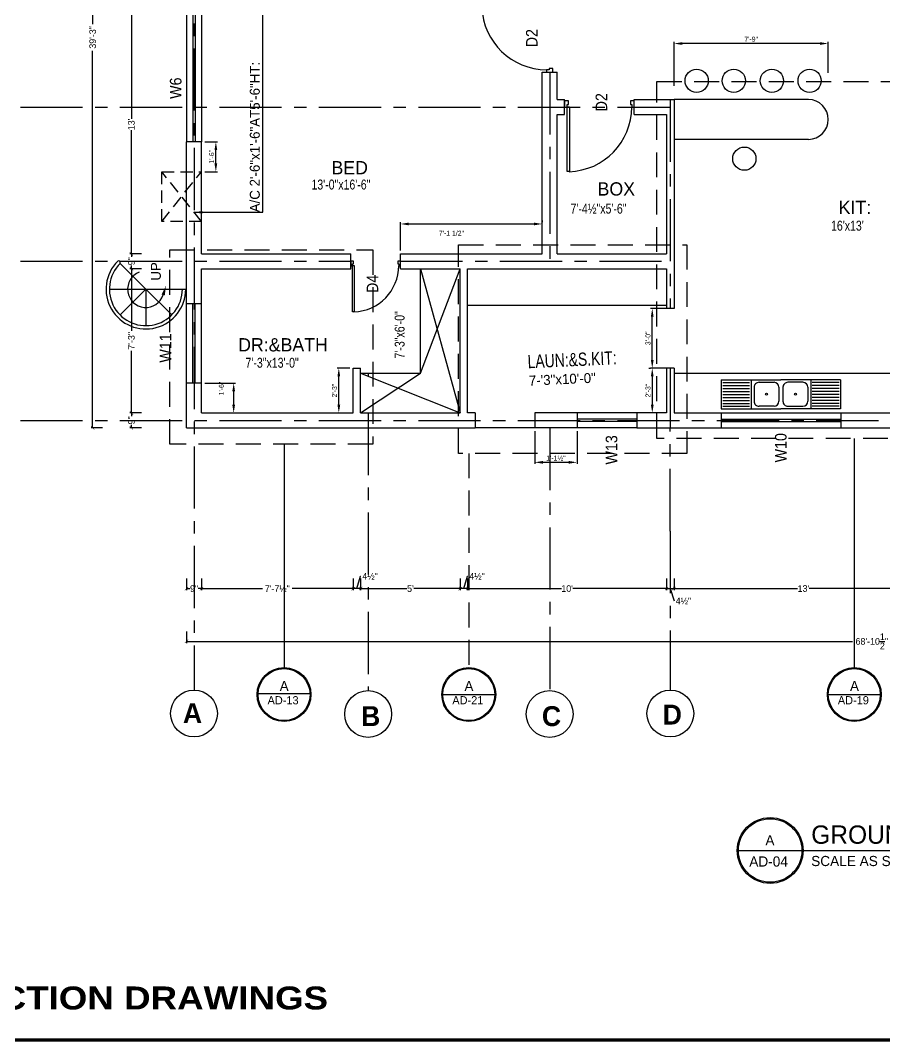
# Model space of a CAD drawing. Extents: x 10753 to 18704, y -5361 to 1140.
# Drawn here: x 15660 to 16181, y -783 to -167 of the extents above; entities that cross this region are included whole.
import ezdxf
from ezdxf.enums import TextEntityAlignment as Align

# ---------------------------------------------------------------- set-up
doc = ezdxf.new("R2010")
doc.units = 0
doc.header["$LTSCALE"] = 30
doc.header["$MEASUREMENT"] = 0
doc.header["$PDMODE"] = 3
for name, pattern in [('CENTER', [2, 1.25, -0.25, 0.25, -0.25]), ('DASHED', [0.75, 0.5, -0.25]), ('HIDDEN', [0.375, 0.25, -0.125])]:
    doc.linetypes.add(name, pattern=pattern)
doc.layers.get('0').update_dxf_attribs({"linetype": 'CONTINUOUS'})
doc.layers.get('DEFPOINTS').update_dxf_attribs({"linetype": 'CONTINUOUS'})
for name, color, linetype in [('1', 3, 'CENTER'), ('BLOCK', 7, 'CONTINUOUS'), ('DIM', 6, 'CONTINUOUS'), ('DM', 210, 'CONTINUOUS'), ('DOOR', 4, 'CONTINUOUS'), ('PL', 7, 'CONTINUOUS'), ('SLINE', 3, 'CONTINUOUS'), ('stairs terrace', 1, 'CONTINUOUS'), ('TEXT', 13, 'CONTINUOUS'), ('TEXTDW', 3, 'CONTINUOUS'), ('WALL', 2, 'CONTINUOUS'), ('WINDOW', 5, 'CONTINUOUS'), ('WL', 9, 'CONTINUOUS'), ('XL', 4, 'CENTER')]:
    doc.layers.add(name, color=color, linetype=linetype)
doc.layers.add('REFERENCE BOXES', color=53, linetype='DASHED', lineweight=30)
doc.styles.add('EE', font='eurr____.ttf')
doc.styles.add('SMALL-DIM', font='stylu.ttf', dxfattribs={"height": 2})
doc.styles.get("Standard").update_dxf_attribs({"font": 'stylu.ttf', "height": 3})
doc.styles.add('STYLE3', font='ariblk.ttf', dxfattribs={"height": 1})
doc.styles.add('Work Dim', font='stylu.ttf', dxfattribs={"height": 4})
doc.dimstyles.new('D1', dxfattribs={"dimtxt": 6, "dimasz": 5, "dimexe": 1, "dimexo": 2, "dimgap": 1, "dimtad": 1, "dimdec": 4, "dimzin": 3, "dimdsep": 46, "dimlunit": 4, "dimtxsty": 'Standard', "dimcen": 3, "dimclrd": 7, "dimclre": 7, "dimclrt": 2, "dimadec": 0, "dimazin": 0, "dimtfac": 1, "dimtdec": 4, "dimtofl": 0, "dimtmove": 2, "dimatfit": 3, "dimfxl": 1, "dimfrac": 2, "dimtolj": 1, "dimtzin": 1, "dimarcsym": 0})
doc.dimstyles.new('dim small', dxfattribs={"dimtxt": 4, "dimasz": 2, "dimexe": 1, "dimexo": 3, "dimgap": 0.09375, "dimtad": 0, "dimdec": 1, "dimzin": 0, "dimdsep": 46, "dimlunit": 4, "dimtxsty": 'Work Dim', "dimblk1": 'ARCHTICK', "dimblk2": 'ARCHTICK', "dimsah": 1, "dimcen": 0.09375, "dimclrd": 256, "dimclre": 256, "dimclrt": 3, "dimadec": 0, "dimazin": 0, "dimtfac": 1, "dimtdec": 1, "dimtofl": 0, "dimtmove": 1, "dimatfit": 3, "dimldrblk": 'ARCHTICK', "dimfxl": 6, "dimfxlon": 1, "dimtolj": 1, "dimtzin": 0, "dimarcsym": 0})

# ---------------------------------------------------------------- blocks, each defined once
blk = doc.blocks.new('_ArchTick')
at = {"color": 0, "linetype": 'ByBlock', "const_width": 0.15}
blk.add_lwpolyline([(-0.5, -0.5), (0.5, 0.5)], dxfattribs=at)
blk = doc.blocks.new('*D433')
at = {"layer": 'DEFPOINTS', "color": 0, "transparency": 16777216}
for p in [(15703.23, 58.24), (15712.77, 58.24), (15716.19, -412.76)]:
    blk.add_point(p, dxfattribs=at)
at = {"layer": 'DM', "lineweight": -2, "transparency": 16777216}
for p, q in [((15709.23, 58.24), (15702.23, 58.24)), ((15703.23, 58.24), (15703.23, -169.19)), ((15703.23, -412.76), (15703.23, -185.32)), ((15709.23, -412.76), (15702.23, -412.76))]:
    blk.add_line(p, q, dxfattribs=at)
at = {"layer": 'DM', "lineweight": -2, "transparency": 16777216, "xscale": 2, "yscale": 2, "zscale": 2}
for p, rotation in [((15703.23, 58.24), 90), ((15703.23, -412.76), 270)]:
    blk.add_blockref('_ArchTick', p, dxfattribs=dict(at, rotation=rotation))
at = {"layer": 'DM', "color": 3, "transparency": 16777216, "insert": (15703.23, -177.26), "char_height": 4, "attachment_point": 5, "rotation": 90, "style": 'Work Dim'}
blk.add_mtext('\\A1;39\'-3"', dxfattribs=at)
blk = doc.blocks.new('*D436')
at = {"layer": 'DEFPOINTS', "color": 0, "transparency": 16777216}
for p in [(15759.86, -487.25), (16586.36, -510.67), (16586.36, -541.51)]:
    blk.add_point(p, dxfattribs=at)
at = {"layer": 'DM', "lineweight": -2, "transparency": 16777216}
for p, q in [((15759.86, -535.51), (15759.86, -542.51)), ((16586.36, -535.51), (16586.36, -542.51)), ((15759.86, -541.51), (16161.54, -541.51)), ((16586.36, -541.51), (16184.68, -541.51))]:
    blk.add_line(p, q, dxfattribs=at)
at = {"layer": 'DM', "lineweight": -2, "transparency": 16777216, "xscale": 2, "yscale": 2, "zscale": 2, "rotation": 180}
blk.add_blockref('_ArchTick', (15759.86, -541.51), dxfattribs=at)
at = {"layer": 'DM', "lineweight": -2, "transparency": 16777216, "xscale": 2, "yscale": 2, "zscale": 2}
blk.add_blockref('_ArchTick', (16586.36, -541.51), dxfattribs=at)
at = {"layer": 'DM', "color": 3, "transparency": 16777216, "insert": (16173.11, -541.51), "char_height": 4, "attachment_point": 5, "style": 'Work Dim'}
blk.add_mtext('\\A1;68\'-10{\\H1.000000x;\\S1/2;}"', dxfattribs=at)
blk = doc.blocks.new('*D437')
at = {"layer": 'DEFPOINTS', "color": 0, "transparency": 16777216}
for p in [(16209.86, -461.83), (16053.86, -509.67), (16209.86, -509.67)]:
    blk.add_point(p, dxfattribs=at)
at = {"layer": 'DM', "lineweight": -2, "transparency": 16777216}
for p, q in [((16209.86, -503.67), (16209.86, -510.67)), ((16053.86, -509.67), (16053.86, -508.67)), ((16053.86, -509.67), (16128.39, -509.67)), ((16209.86, -509.67), (16135.33, -509.67))]:
    blk.add_line(p, q, dxfattribs=at)
at = {"layer": 'DM', "lineweight": -2, "transparency": 16777216, "xscale": 2, "yscale": 2, "zscale": 2, "rotation": 180}
blk.add_blockref('_ArchTick', (16053.86, -509.67), dxfattribs=at)
at = {"layer": 'DM', "lineweight": -2, "transparency": 16777216, "xscale": 2, "yscale": 2, "zscale": 2}
blk.add_blockref('_ArchTick', (16209.86, -509.67), dxfattribs=at)
at = {"layer": 'DM', "color": 3, "transparency": 16777216, "insert": (16131.86, -509.67), "char_height": 4, "attachment_point": 5, "style": 'Work Dim'}
blk.add_mtext("\\A1;13'", dxfattribs=at)
blk = doc.blocks.new('*D438')
at = {"layer": 'DEFPOINTS', "color": 0, "transparency": 16777216}
for p in [(16053.86, -180.97), (16146.86, -200.69), (16053.86, -208.4)]:
    blk.add_point(p, dxfattribs=at)
at = {"layer": 'DIM', "color": 7, "lineweight": -2, "transparency": 16777216}
for p, q in [((16053.86, -206.4), (16053.86, -179.97)), ((16141.86, -180.97), (16058.86, -180.97)), ((16146.86, -198.69), (16146.86, -179.97))]:
    blk.add_line(p, q, dxfattribs=at)
at = {"layer": 'DIM', "color": 7, "transparency": 16777216}
for points in [[(16058.86, -180.13), (16058.86, -181.8), (16053.86, -180.97)], [(16141.86, -180.13), (16141.86, -181.8), (16146.86, -180.97)]]:
    blk.add_solid(points, dxfattribs=at)
at = {"layer": 'DIM', "color": 2, "transparency": 16777216, "insert": (16100.36, -178.36), "char_height": 3, "attachment_point": 5}
blk.add_mtext('\\A1;7\'-9"', dxfattribs=at)
blk = doc.blocks.new('*D455')
at = {"layer": 'DEFPOINTS', "color": 0, "transparency": 16777216}
for p in [(15726.59, -151.76), (15759.86, -151.76), (15726.59, -307.76)]:
    blk.add_point(p, dxfattribs=at)
at = {"layer": 'DM', "lineweight": -2, "transparency": 16777216}
for p, q in [((15732.59, -151.76), (15725.59, -151.76)), ((15726.59, -151.76), (15726.59, -226.29)), ((15726.59, -307.76), (15726.59, -233.22)), ((15726.59, -307.76), (15725.59, -307.76))]:
    blk.add_line(p, q, dxfattribs=at)
at = {"layer": 'DM', "lineweight": -2, "transparency": 16777216, "xscale": 2, "yscale": 2, "zscale": 2}
for p, rotation in [((15726.59, -151.76), 90), ((15726.59, -307.76), 270)]:
    blk.add_blockref('_ArchTick', p, dxfattribs=dict(at, rotation=rotation))
at = {"layer": 'DM', "color": 3, "transparency": 16777216, "insert": (15726.59, -229.76), "char_height": 4, "attachment_point": 5, "rotation": 90, "style": 'Work Dim'}
blk.add_mtext("\\A1;13'", dxfattribs=at)
blk = doc.blocks.new('*D456')
at = {"layer": 'DEFPOINTS', "color": 0, "transparency": 16777216}
for p in [(15726.59, -307.76), (15759.86, -307.76), (15726.59, -316.76)]:
    blk.add_point(p, dxfattribs=at)
at = {"layer": 'DM', "lineweight": -2, "transparency": 16777216}
for p, q in [((15732.59, -307.76), (15725.59, -307.76)), ((15726.59, -307.76), (15726.59, -309.69)), ((15726.59, -316.76), (15725.59, -316.76)), ((15726.59, -316.76), (15726.59, -314.82))]:
    blk.add_line(p, q, dxfattribs=at)
at = {"layer": 'DM', "lineweight": -2, "transparency": 16777216, "xscale": 2, "yscale": 2, "zscale": 2}
for p, rotation in [((15726.59, -307.76), 90), ((15726.59, -316.76), 270)]:
    blk.add_blockref('_ArchTick', p, dxfattribs=dict(at, rotation=rotation))
at = {"layer": 'DM', "color": 3, "transparency": 16777216, "insert": (15726.59, -312.26), "char_height": 4, "attachment_point": 5, "rotation": 90, "style": 'Work Dim'}
blk.add_mtext('\\A1;9"', dxfattribs=at)
blk = doc.blocks.new('*D457')
at = {"layer": 'DEFPOINTS', "color": 0, "transparency": 16777216}
for p in [(15726.59, -316.76), (15759.86, -316.76), (15726.59, -403.76)]:
    blk.add_point(p, dxfattribs=at)
at = {"layer": 'DM', "lineweight": -2, "transparency": 16777216}
for p, q in [((15732.59, -316.76), (15725.59, -316.76)), ((15726.59, -316.76), (15726.59, -354.21)), ((15726.59, -403.76), (15726.59, -366.3)), ((15726.59, -403.76), (15725.59, -403.76))]:
    blk.add_line(p, q, dxfattribs=at)
at = {"layer": 'DM', "lineweight": -2, "transparency": 16777216, "xscale": 2, "yscale": 2, "zscale": 2}
for p, rotation in [((15726.59, -316.76), 90), ((15726.59, -403.76), 270)]:
    blk.add_blockref('_ArchTick', p, dxfattribs=dict(at, rotation=rotation))
at = {"layer": 'DM', "color": 3, "transparency": 16777216, "insert": (15726.59, -360.26), "char_height": 4, "attachment_point": 5, "rotation": 90, "style": 'Work Dim'}
blk.add_mtext('\\A1;7\'-3"', dxfattribs=at)
blk = doc.blocks.new('*D458')
at = {"layer": 'DEFPOINTS', "color": 0, "transparency": 16777216}
for p in [(15726.59, -403.76), (15759.86, -403.76), (15759.86, -412.76)]:
    blk.add_point(p, dxfattribs=at)
at = {"layer": 'DM', "lineweight": -2, "transparency": 16777216}
for p, q in [((15732.59, -403.76), (15725.59, -403.76)), ((15726.59, -403.76), (15726.59, -405.69)), ((15726.59, -412.76), (15726.59, -410.82)), ((15732.59, -412.76), (15725.59, -412.76))]:
    blk.add_line(p, q, dxfattribs=at)
at = {"layer": 'DM', "lineweight": -2, "transparency": 16777216, "xscale": 2, "yscale": 2, "zscale": 2}
for p, rotation in [((15726.59, -403.76), 90), ((15726.59, -412.76), 270)]:
    blk.add_blockref('_ArchTick', p, dxfattribs=dict(at, rotation=rotation))
at = {"layer": 'DM', "color": 3, "transparency": 16777216, "insert": (15726.59, -408.26), "char_height": 4, "attachment_point": 5, "rotation": 90, "style": 'Work Dim'}
blk.add_mtext('\\A1;9"', dxfattribs=at)
blk = doc.blocks.new('*D459')
at = {"layer": 'DEFPOINTS', "color": 0, "transparency": 16777216}
for p in [(15924.86, -461.83), (15864.86, -509.67), (15924.86, -509.67)]:
    blk.add_point(p, dxfattribs=at)
at = {"layer": 'DM', "lineweight": -2, "transparency": 16777216}
for p, q in [((15924.86, -503.67), (15924.86, -510.67)), ((15864.86, -509.67), (15864.86, -508.67)), ((15864.86, -509.67), (15892.75, -509.67)), ((15924.86, -509.67), (15896.97, -509.67))]:
    blk.add_line(p, q, dxfattribs=at)
at = {"layer": 'DM', "lineweight": -2, "transparency": 16777216, "xscale": 2, "yscale": 2, "zscale": 2, "rotation": 180}
blk.add_blockref('_ArchTick', (15864.86, -509.67), dxfattribs=at)
at = {"layer": 'DM', "lineweight": -2, "transparency": 16777216, "xscale": 2, "yscale": 2, "zscale": 2}
blk.add_blockref('_ArchTick', (15924.86, -509.67), dxfattribs=at)
at = {"layer": 'DM', "color": 3, "transparency": 16777216, "insert": (15894.86, -509.67), "char_height": 4, "attachment_point": 5, "style": 'Work Dim'}
blk.add_mtext("\\A1;5'", dxfattribs=at)
blk = doc.blocks.new('SG')
at = {"layer": 'stairs terrace'}
for p, q in [((34.28, 57.6), (34.28, 11.6)), ((34.28, 35.6), (18.72, 51.15)), ((34.28, 35.6), (49.83, 51.15)), ((34.28, 35.6), (12.28, 35.6)), ((18.72, 20.04), (34.28, 35.6))]:
    blk.add_line(p, q, dxfattribs=at)
for centre, radius, start, end in [((34.28, 35.6), 24, 45, 270), ((34.28, 35.6), 22, 45, 270), ((50.33, 52.07), 1.04, 241.73954, 28.26046), ((34.28, 35.6), 11, 21.23674, 251.54282)]:
    blk.add_arc(centre, radius, start, end, dxfattribs=at)
blk.add_solid([(31.08, 26.12), (36.54, 23.44), (30.51, 24.21)], dxfattribs=at)
blk.add_text('UP', height=6, dxfattribs=at).set_placement((39.42, 26.59))
blk = doc.blocks.new('*D460')
at = {"layer": 'DEFPOINTS', "color": 0, "transparency": 16777216}
for p in [(15969.86, -412.76), (15995.36, -412.76), (15995.36, -433.53)]:
    blk.add_point(p, dxfattribs=at)
at = {"layer": 'DIM', "color": 7, "lineweight": -2, "transparency": 16777216}
for p, q in [((15969.86, -414.76), (15969.86, -434.53)), ((15995.36, -414.76), (15995.36, -434.53)), ((15974.86, -433.53), (15990.36, -433.53))]:
    blk.add_line(p, q, dxfattribs=at)
at = {"layer": 'DIM', "color": 7, "transparency": 16777216}
for points in [[(15974.86, -432.7), (15974.86, -434.36), (15969.86, -433.53)], [(15990.36, -432.7), (15990.36, -434.36), (15995.36, -433.53)]]:
    blk.add_solid(points, dxfattribs=at)
at = {"layer": 'DIM', "color": 2, "transparency": 16777216, "insert": (15982.61, -430.97), "char_height": 3, "attachment_point": 5}
blk.add_mtext('\\A1;1\'-1½"', dxfattribs=at)
blk = doc.blocks.new('*D461')
at = {"layer": 'DEFPOINTS', "color": 0, "transparency": 16777216}
for p in [(16049.36, -461.83), (15929.36, -509.67), (16049.36, -509.67)]:
    blk.add_point(p, dxfattribs=at)
at = {"layer": 'DM', "lineweight": -2, "transparency": 16777216}
for p, q in [((16049.36, -503.67), (16049.36, -510.67)), ((15929.36, -509.67), (15929.36, -508.67)), ((15929.36, -509.67), (15985.89, -509.67)), ((16049.36, -509.67), (15992.83, -509.67))]:
    blk.add_line(p, q, dxfattribs=at)
at = {"layer": 'DM', "lineweight": -2, "transparency": 16777216, "xscale": 2, "yscale": 2, "zscale": 2, "rotation": 180}
blk.add_blockref('_ArchTick', (15929.36, -509.67), dxfattribs=at)
at = {"layer": 'DM', "lineweight": -2, "transparency": 16777216, "xscale": 2, "yscale": 2, "zscale": 2}
blk.add_blockref('_ArchTick', (16049.36, -509.67), dxfattribs=at)
at = {"layer": 'DM', "color": 3, "transparency": 16777216, "insert": (15989.36, -509.67), "char_height": 4, "attachment_point": 5, "style": 'Work Dim'}
blk.add_mtext("\\A1;10'", dxfattribs=at)
blk = doc.blocks.new('*D462')
at = {"layer": 'DEFPOINTS', "color": 0, "transparency": 16777216}
for p in [(16053.86, -461.83), (16049.36, -508.77), (16053.86, -509.67)]:
    blk.add_point(p, dxfattribs=at)
at = {"layer": 'DM', "lineweight": -2, "transparency": 16777216}
for p, q in [((16053.86, -503.67), (16053.86, -510.67)), ((16049.36, -509.67), (16049.36, -510.67)), ((16049.36, -509.67), (16053.86, -509.67)), ((16051.61, -509.67), (16053.85, -517.12)), ((16053.85, -517.12), (16054.03, -517.12))]:
    blk.add_line(p, q, dxfattribs=at)
at = {"layer": 'DM', "lineweight": -2, "transparency": 16777216, "xscale": 2, "yscale": 2, "zscale": 2, "rotation": 180}
blk.add_blockref('_ArchTick', (16049.36, -509.67), dxfattribs=at)
at = {"layer": 'DM', "lineweight": -2, "transparency": 16777216, "xscale": 2, "yscale": 2, "zscale": 2}
blk.add_blockref('_ArchTick', (16053.86, -509.67), dxfattribs=at)
at = {"layer": 'DM', "color": 3, "transparency": 16777216, "insert": (16059.53, -517.12), "char_height": 4, "attachment_point": 5, "style": 'Work Dim'}
blk.add_mtext('\\A1;4½"', dxfattribs=at)
blk = doc.blocks.new('*D463')
at = {"layer": 'DEFPOINTS', "color": 0, "transparency": 16777216}
for p in [(15929.36, -461.83), (15924.86, -509.67), (15924.86, -509.67)]:
    blk.add_point(p, dxfattribs=at)
at = {"layer": 'DM', "lineweight": -2, "transparency": 16777216}
for p, q in [((15927.11, -509.67), (15929.35, -502.22)), ((15929.35, -502.22), (15929.53, -502.22)), ((15929.36, -503.67), (15929.36, -510.67)), ((15924.86, -509.67), (15924.86, -508.67)), ((15929.36, -509.67), (15924.86, -509.67))]:
    blk.add_line(p, q, dxfattribs=at)
at = {"layer": 'DM', "lineweight": -2, "transparency": 16777216, "xscale": 2, "yscale": 2, "zscale": 2, "rotation": 180}
blk.add_blockref('_ArchTick', (15924.86, -509.67), dxfattribs=at)
at = {"layer": 'DM', "lineweight": -2, "transparency": 16777216, "xscale": 2, "yscale": 2, "zscale": 2}
blk.add_blockref('_ArchTick', (15929.36, -509.67), dxfattribs=at)
at = {"layer": 'DM', "color": 3, "transparency": 16777216, "insert": (15935.03, -502.22), "char_height": 4, "attachment_point": 5, "style": 'Work Dim'}
blk.add_mtext('\\A1;4½"', dxfattribs=at)
blk = doc.blocks.new('*D464')
at = {"layer": 'DEFPOINTS', "color": 0, "transparency": 16777216}
for p in [(16040.72, -340.76), (16053.86, -340.76), (16053.86, -376.76)]:
    blk.add_point(p, dxfattribs=at)
at = {"layer": 'DIM', "color": 7, "lineweight": -2, "transparency": 16777216}
for p, q in [((16051.86, -340.76), (16039.72, -340.76)), ((16040.72, -371.76), (16040.72, -345.76)), ((16051.86, -376.76), (16039.72, -376.76))]:
    blk.add_line(p, q, dxfattribs=at)
at = {"layer": 'DIM', "color": 7, "transparency": 16777216}
for points in [[(16039.89, -345.76), (16041.56, -345.76), (16040.72, -340.76)], [(16039.89, -371.76), (16041.56, -371.76), (16040.72, -376.76)]]:
    blk.add_solid(points, dxfattribs=at)
at = {"layer": 'DIM', "color": 2, "transparency": 16777216, "insert": (16038.16, -358.76), "char_height": 3, "attachment_point": 5, "rotation": 90}
blk.add_mtext('\\A1;3\'-0"', dxfattribs=at)
blk = doc.blocks.new('*D465')
at = {"layer": 'DEFPOINTS', "color": 0, "transparency": 16777216}
for p in [(16040.72, -376.76), (16040.72, -403.76), (16040.72, -403.76)]:
    blk.add_point(p, dxfattribs=at)
at = {"layer": 'DIM', "color": 7, "lineweight": -2, "transparency": 16777216}
for p, q in [((16038.72, -376.76), (16039.72, -376.76)), ((16040.72, -381.76), (16040.72, -398.76)), ((16042.72, -403.76), (16041.72, -403.76))]:
    blk.add_line(p, q, dxfattribs=at)
at = {"layer": 'DIM', "color": 7, "transparency": 16777216}
for points in [[(16039.89, -381.76), (16041.56, -381.76), (16040.72, -376.76)], [(16039.89, -398.76), (16041.56, -398.76), (16040.72, -403.76)]]:
    blk.add_solid(points, dxfattribs=at)
at = {"layer": 'DIM', "color": 2, "transparency": 16777216, "insert": (16038.17, -390.26), "char_height": 3, "attachment_point": 5, "rotation": 90}
blk.add_mtext('\\A1;2\'-3"', dxfattribs=at)
blk = doc.blocks.new('*D466')
at = {"layer": 'DEFPOINTS', "color": 0, "transparency": 16777216}
for p in [(15768.86, -458.21), (15860.36, -461.83), (15860.36, -509.67)]:
    blk.add_point(p, dxfattribs=at)
at = {"layer": 'DM', "lineweight": -2, "transparency": 16777216}
for p, q in [((15768.86, -503.67), (15768.86, -510.67)), ((15860.36, -503.67), (15860.36, -510.67)), ((15768.86, -509.67), (15805.72, -509.67)), ((15860.36, -509.67), (15823.5, -509.67))]:
    blk.add_line(p, q, dxfattribs=at)
at = {"layer": 'DM', "lineweight": -2, "transparency": 16777216, "xscale": 2, "yscale": 2, "zscale": 2, "rotation": 180}
blk.add_blockref('_ArchTick', (15768.86, -509.67), dxfattribs=at)
at = {"layer": 'DM', "lineweight": -2, "transparency": 16777216, "xscale": 2, "yscale": 2, "zscale": 2}
blk.add_blockref('_ArchTick', (15860.36, -509.67), dxfattribs=at)
at = {"layer": 'DM', "color": 3, "transparency": 16777216, "insert": (15814.61, -509.67), "char_height": 4, "attachment_point": 5, "style": 'Work Dim'}
blk.add_mtext('\\A1;7\'-7½"', dxfattribs=at)
blk = doc.blocks.new('*D467')
at = {"layer": 'DEFPOINTS', "color": 0, "transparency": 16777216}
for p in [(15864.86, -461.83), (15860.36, -509.67), (15860.36, -509.67)]:
    blk.add_point(p, dxfattribs=at)
at = {"layer": 'DM', "lineweight": -2, "transparency": 16777216}
for p, q in [((15862.61, -509.67), (15864.85, -502.22)), ((15864.85, -502.22), (15865.03, -502.22)), ((15864.86, -503.67), (15864.86, -510.67)), ((15860.36, -509.67), (15860.36, -508.67)), ((15864.86, -509.67), (15860.36, -509.67))]:
    blk.add_line(p, q, dxfattribs=at)
at = {"layer": 'DM', "lineweight": -2, "transparency": 16777216, "xscale": 2, "yscale": 2, "zscale": 2, "rotation": 180}
blk.add_blockref('_ArchTick', (15860.36, -509.67), dxfattribs=at)
at = {"layer": 'DM', "lineweight": -2, "transparency": 16777216, "xscale": 2, "yscale": 2, "zscale": 2}
blk.add_blockref('_ArchTick', (15864.86, -509.67), dxfattribs=at)
at = {"layer": 'DM', "color": 3, "transparency": 16777216, "insert": (15870.53, -502.22), "char_height": 4, "attachment_point": 5, "style": 'Work Dim'}
blk.add_mtext('\\A1;4½"', dxfattribs=at)
blk = doc.blocks.new('*D468')
at = {"layer": 'DEFPOINTS', "color": 0, "transparency": 16777216}
for p in [(15759.86, -461.83), (15768.86, -461.83), (15768.86, -509.67)]:
    blk.add_point(p, dxfattribs=at)
at = {"layer": 'DM', "lineweight": -2, "transparency": 16777216}
for p, q in [((15759.86, -503.67), (15759.86, -510.67)), ((15768.86, -503.67), (15768.86, -510.67)), ((15759.86, -509.67), (15761.8, -509.67)), ((15768.86, -509.67), (15766.92, -509.67))]:
    blk.add_line(p, q, dxfattribs=at)
at = {"layer": 'DM', "lineweight": -2, "transparency": 16777216, "xscale": 2, "yscale": 2, "zscale": 2, "rotation": 180}
blk.add_blockref('_ArchTick', (15759.86, -509.67), dxfattribs=at)
at = {"layer": 'DM', "lineweight": -2, "transparency": 16777216, "xscale": 2, "yscale": 2, "zscale": 2}
blk.add_blockref('_ArchTick', (15768.86, -509.67), dxfattribs=at)
at = {"layer": 'DM', "color": 3, "transparency": 16777216, "insert": (15764.36, -509.67), "char_height": 4, "attachment_point": 5, "style": 'Work Dim'}
blk.add_mtext('\\A1;9"', dxfattribs=at)
blk = doc.blocks.new('*D469')
at = {"layer": 'DEFPOINTS', "color": 0, "transparency": 16777216}
for p in [(15851.68, -376.76), (15860.36, -376.76), (15851.68, -403.76)]:
    blk.add_point(p, dxfattribs=at)
at = {"layer": 'DIM', "color": 7, "lineweight": -2, "transparency": 16777216}
for p, q in [((15858.36, -376.76), (15850.68, -376.76)), ((15851.68, -398.76), (15851.68, -381.76)), ((15849.68, -403.76), (15850.68, -403.76))]:
    blk.add_line(p, q, dxfattribs=at)
at = {"layer": 'DIM', "color": 7, "transparency": 16777216}
for points in [[(15850.85, -381.76), (15852.52, -381.76), (15851.68, -376.76)], [(15850.85, -398.76), (15852.52, -398.76), (15851.68, -403.76)]]:
    blk.add_solid(points, dxfattribs=at)
at = {"layer": 'DIM', "color": 2, "transparency": 16777216, "insert": (15849.13, -390.26), "char_height": 3, "attachment_point": 5, "rotation": 90}
blk.add_mtext('\\A1;2\'-3"', dxfattribs=at)
blk = doc.blocks.new('*D470')
at = {"layer": 'DEFPOINTS', "color": 0, "transparency": 16777216}
for p in [(15974.36, -289.79), (15974.36, -289.79), (15888.86, -307.76)]:
    blk.add_point(p, dxfattribs=at)
at = {"layer": 'DIM', "color": 7, "lineweight": -2, "transparency": 16777216}
for p, q in [((15888.86, -305.76), (15888.86, -288.79)), ((15974.36, -287.79), (15974.36, -288.79)), ((15893.86, -289.79), (15969.36, -289.79))]:
    blk.add_line(p, q, dxfattribs=at)
at = {"layer": 'DIM', "color": 7, "transparency": 16777216}
for points in [[(15893.86, -288.96), (15893.86, -290.62), (15888.86, -289.79)], [(15969.36, -288.96), (15969.36, -290.62), (15974.36, -289.79)]]:
    blk.add_solid(points, dxfattribs=at)
at = {"layer": 'DIM', "color": 2, "transparency": 16777216, "insert": (15919.61, -295.36), "char_height": 3, "attachment_point": 5}
blk.add_mtext('\\A1;7\'-1 1/2"', dxfattribs=at)
blk = doc.blocks.new('*D471')
at = {"layer": 'DEFPOINTS', "color": 0, "transparency": 16777216}
for p in [(15768.86, -240.26), (15777.53, -240.26), (15768.86, -258.26)]:
    blk.add_point(p, dxfattribs=at)
at = {"layer": 'DIM', "color": 7, "lineweight": -2, "transparency": 16777216}
for p, q in [((15770.86, -240.26), (15778.53, -240.26)), ((15777.53, -253.26), (15777.53, -245.26)), ((15770.86, -258.26), (15778.53, -258.26))]:
    blk.add_line(p, q, dxfattribs=at)
at = {"layer": 'DIM', "color": 7, "transparency": 16777216}
for points in [[(15776.69, -245.26), (15778.36, -245.26), (15777.53, -240.26)], [(15776.69, -253.26), (15778.36, -253.26), (15777.53, -258.26)]]:
    blk.add_solid(points, dxfattribs=at)
at = {"layer": 'DIM', "color": 2, "transparency": 16777216, "insert": (15774.97, -249.26), "char_height": 3, "attachment_point": 5, "rotation": 90}
blk.add_mtext('\\A1;1\'-6"', dxfattribs=at)
blk = doc.blocks.new('ACP')
at = {"layer": 'stairs terrace', "linetype": 'HIDDEN'}
for p, q in [((-3, 27), (27, 3)), ((-3, 3), (27, 27)), ((-3, 3), (-3, 27)), ((-3, 27), (27, 27)), ((27, 27), (27, 3))]:
    blk.add_line(p, q, dxfattribs=at)
blk = doc.blocks.new('*D487')
at = {"layer": 'DEFPOINTS', "color": 0, "transparency": 16777216}
for p in [(15768.86, -385.76), (15788.28, -385.76), (15768.86, -403.76)]:
    blk.add_point(p, dxfattribs=at)
at = {"layer": 'DIM', "color": 7, "lineweight": -2, "transparency": 16777216}
for p, q in [((15770.86, -385.76), (15789.28, -385.76)), ((15788.28, -398.76), (15788.28, -390.76)), ((15770.86, -403.76), (15789.28, -403.76))]:
    blk.add_line(p, q, dxfattribs=at)
at = {"layer": 'DIM', "color": 7, "transparency": 16777216}
for points in [[(15787.44, -390.76), (15789.11, -390.76), (15788.28, -385.76)], [(15787.44, -398.76), (15789.11, -398.76), (15788.28, -403.76)]]:
    blk.add_solid(points, dxfattribs=at)
at = {"layer": 'DIM', "color": 2, "transparency": 16777216, "insert": (15780.85, -389.02), "char_height": 3, "attachment_point": 5, "rotation": 90}
blk.add_mtext('\\A1;1\'-6"', dxfattribs=at)
blk = doc.blocks.new('SINK2')
for p, q in [((0, 17.44), (36, 17.44)), ((0, 0), (0, 17.44)), ((0.9, 16), (17.1, 16)), ((0.9, 14.2), (17.1, 14.2)), ((0.9, 12.4), (17.1, 12.4)), ((18, 0), (18, 17.44)), ((19.75, 4.5), (19.75, 12.94)), ((31.75, 15.94), (22.75, 15.94)), ((34.75, 4.5), (34.75, 12.94)), ((72, 17.44), (36, 17.44)), ((37.13, 4.5), (37.13, 12.94)), ((40.13, 15.94), (49.13, 15.94)), ((52.13, 4.5), (52.13, 12.94)), ((54, 0), (54, 17.44)), ((71.1, 16), (54.9, 16)), ((71.1, 14.2), (54.9, 14.2)), ((71.1, 12.4), (54.9, 12.4)), ((72, 0), (72, 17.44)), ((0.9, 10.6), (17.1, 10.6)), ((0.9, 8.8), (17.1, 8.8)), ((0.9, 7), (17.1, 7)), ((71.1, 10.6), (54.9, 10.6)), ((71.1, 8.8), (54.9, 8.8)), ((71.1, 7), (54.9, 7)), ((0, 0), (36, 0)), ((0.9, 5.2), (17.1, 5.2)), ((0.9, 3.4), (17.1, 3.4)), ((0.9, 1.6), (17.1, 1.6)), ((22.75, 1.5), (31.75, 1.5)), ((72, 0), (36, 0)), ((49.13, 1.5), (40.13, 1.5)), ((71.1, 5.2), (54.9, 5.2)), ((71.1, 3.4), (54.9, 3.4)), ((71.1, 1.6), (54.9, 1.6))]:
    blk.add_line(p, q)
for centre in [(27.25, 8.72), (44.63, 8.72)]:
    blk.add_circle(centre, 0.587)
for centre, start, end in [((22.75, 12.94), 90, 180), ((31.75, 12.94), 360, 90), ((40.13, 12.94), 90, 180), ((49.13, 12.94), 360, 90), ((22.75, 4.5), 180, 270), ((31.75, 4.5), 270, 0), ((40.13, 4.5), 180, 270), ((49.13, 4.5), 270, 0)]:
    blk.add_arc(centre, 3, start, end)
blk = doc.blocks.new('WINDOW')
for p, q in [((12, 0), (0, 0)), ((12, -3.75), (0, -3.75)), ((12, -5.25), (0, -5.25)), ((12, -9), (0, -9))]:
    blk.add_line(p, q)
blk = doc.blocks.new('D1')
for p, q in [((-3, 40.85), (-1.5, 40.85)), ((-3, 1.85), (-3, 40.85)), ((-1.5, 40.85), (-1.5, 1.85)), ((-40.5, 1.88), (-42, 1.88)), ((-42, 1.88), (-42, -1.88)), ((-40.5, 0.38), (-40.5, 1.88)), ((-39.75, 0.38), (-40.5, 0.38)), ((-39.75, -1.88), (-39.75, 0.38)), ((-1.5, 1.85), (-3, 1.85)), ((-2.25, 0.38), (-2.25, -1.88)), ((-1.5, 0.38), (-2.25, 0.38)), ((0, 1.88), (-1.5, 1.88)), ((-1.5, 1.88), (-1.5, 0.38)), ((0, -1.88), (0, 1.88)), ((-42, -1.88), (-39.75, -1.88)), ((-2.25, -1.88), (0, -1.88))]:
    blk.add_line(p, q)
blk.add_arc((-1.5, 1.88), 39, 91.84981, 180)

msp = doc.modelspace()

# ---------------------------------------------------------------- linework, layer by layer
at = {"layer": 'BLOCK', "color": 7}
for p, q in [((15900.85978, -316.75542), (15924.85978, -403.75542)), ((15900.85978, -379.75542), (15924.85978, -316.75542)), ((15900.85978, -379.75542), (15900.85978, -316.75542)), ((15864.85978, -379.75542), (15924.85978, -403.75542)), ((15864.85978, -403.75542), (15900.85978, -379.75542)), ((15864.85978, -379.75542), (15900.85978, -379.75542))]:
    msp.add_line(p, q, dxfattribs=at)
at = {"layer": 'PL'}
for p, q in [((16134.85978, -214.75542), (16053.85978, -214.75542)), ((16134.85978, -238.75542), (16053.85978, -238.75542)), ((15929.35978, -338.75542), (16049.35978, -338.75542)), ((16053.85978, -379.75542), (16185.85978, -379.75542)), ((15969.85978, -412.75542), (15933.85978, -412.75542))]:
    msp.add_line(p, q, dxfattribs=at)
for centre in [(16067.49756, -203.44116), (16089.8811, -203.44116), (16112.89258, -203.44116), (16135.62154, -203.44116), (16096.26047, -250.3982)]:
    msp.add_circle(centre, 7, dxfattribs=at)
msp.add_arc((16134.85978, -226.75542), 12, 270, 90, dxfattribs=at)
at = {"layer": 'REFERENCE BOXES'}
msp.add_line((15930.07769, -428.1093), (15930.06686, -557.35854), dxfattribs=at)
for points in [[(16043.5476, -203.78458), (16227.8491, -203.78458), (16227.8491, -419.12545), (16043.5476, -419.12545)], [(15749.85391, -305.39103), (15872.12653, -305.39103), (15872.12653, -422.54054), (15749.85391, -422.54054)], [(15923.94421, -302.31169), (16061.51394, -302.31169), (16061.51394, -428.1093), (15923.94421, -428.1093)]]:
    msp.add_lwpolyline(points, close=True, dxfattribs=at)
at = {"layer": 'SLINE'}
for p, q in [((15818.64308, -422.54054), (15818.64308, -557.35854)), ((16162.52807, -419.12545), (16162.52807, -557.33979)), ((15834.30717, -573.19229), (15802.98084, -573.12441)), ((15914.39781, -573.58642, 0.15705), (15945.73591, -573.58642, 0.13971)), ((16146.91259, -573.58642, 0.15705), (16178.25069, -573.58642, 0.13971)), ((16092.00644, -667.63676), (16384.07887, -667.63676))]:
    msp.add_line(p, q, dxfattribs=at)
for centre, radius in [((15818.64308, -573.58642), 16.22789), ((15818.64308, -573.58642), 15.66905), ((15930.06686, -573.58642), 16.22789), ((15930.06686, -573.58642), 15.66905), ((16162.58164, -573.58642), 16.22789), ((16162.58164, -573.58642), 15.66905), ((15764.35978, -584.99185), 14.14027), ((15869.35978, -585.30544), 14.14027), ((15978.85978, -585.30544), 14.14027), ((16051.60978, -584.99185), 14.14027), ((16111.8512, -667.63676), 19.84476), ((16111.8512, -667.63676), 19.16137)]:
    msp.add_circle(centre, radius, dxfattribs=at)
at = {"layer": 'WALL'}
for p, q in [((15974.35978, -307.75542), (15974.35978, -198.25542)), ((15974.35978, -198.25542), (15983.35978, -198.25542)), ((15983.35978, -214.75542), (15983.35978, -198.25542)), ((15983.35978, -214.75542), (15987.85978, -214.75542)), ((15987.85978, -223.75542), (15987.85978, -214.75542)), ((16029.85978, -223.75542), (16029.85978, -214.75542)), ((16029.85978, -214.75542), (16053.85978, -214.75542)), ((16053.85978, -214.75542), (16053.85978, -340.75542)), ((15983.35978, -307.75542), (15983.35978, -223.75542)), ((15983.35978, -223.75542), (15987.85978, -223.75542)), ((16029.85978, -223.75542), (16049.35978, -223.75542)), ((16049.35978, -223.75542), (16049.35978, -307.75542)), ((15759.85978, -337.75542), (15759.85978, -240.25542)), ((15768.85978, -240.25542), (15759.85978, -240.25542)), ((15768.85978, -307.75542), (15768.85978, -240.25542)), ((15768.85978, -307.75542), (15858.85978, -307.75542)), ((15858.85978, -316.75542), (15858.85978, -307.75542)), ((15888.85978, -316.75542), (15888.85978, -307.75542)), ((15888.85978, -307.75542), (15974.35978, -307.75542)), ((15983.35978, -307.75542), (16049.35978, -307.75542)), ((15768.85978, -316.75542), (15858.85978, -316.75542)), ((15768.85978, -337.75542), (15768.85978, -316.75542)), ((15888.85978, -316.75542), (15924.85978, -316.75542)), ((15924.85978, -403.75542), (15924.85978, -316.75542)), ((15929.35978, -316.75542), (16049.35978, -316.75542)), ((15929.35978, -403.75542), (15929.35978, -316.75542)), ((16049.35978, -316.75542), (16049.35978, -340.75542)), ((15759.85978, -337.75542), (15768.85978, -337.75542)), ((16053.85978, -340.75542), (16049.35978, -340.75542)), ((15860.35978, -376.75542), (15864.85978, -376.75542)), ((15860.35978, -403.75542), (15860.35978, -376.75542)), ((15864.85978, -403.75542), (15864.85978, -376.75542)), ((16053.85978, -376.75542), (16049.35978, -376.75542)), ((16049.35978, -376.75542), (16049.35978, -403.75542)), ((16053.85978, -376.75542), (16053.85978, -403.75542)), ((15768.85978, -385.75542), (15759.85978, -385.75542)), ((15759.85978, -412.75542), (15759.85978, -385.75542)), ((15768.85978, -403.75542), (15768.85978, -385.75542)), ((15768.85978, -403.75542), (15860.35978, -403.75542)), ((15864.85978, -403.75542), (15924.85978, -403.75542)), ((15933.85978, -403.75542), (15929.35978, -403.75542)), ((15933.85978, -403.75542), (15933.85978, -412.75542)), ((15969.85978, -403.75542), (15969.85978, -412.75542)), ((15995.35978, -403.75542), (15969.85978, -403.75542)), ((15995.35978, -403.75542), (15995.35978, -412.75542)), ((16049.35978, -403.75542), (16031.35978, -403.75542)), ((16031.35978, -403.75542), (16031.35978, -412.75542)), ((16053.85978, -403.75542), (16082.35978, -403.75542)), ((16082.35978, -403.75542), (16082.35978, -412.75542)), ((16154.35978, -403.75542), (16209.85978, -403.75542)), ((16154.35978, -403.75542), (16154.35978, -412.75542)), ((15759.85978, -412.75542), (15933.85978, -412.75542)), ((15995.35978, -412.75542), (15969.85978, -412.75542)), ((16031.35978, -412.75542), (16082.35978, -412.75542)), ((16154.35978, -412.75542), (16254.85978, -412.75542))]:
    msp.add_line(p, q, dxfattribs=at)
at = {"layer": 'WINDOW'}
for p, q in [((16082.35978, -403.75542), (16154.35978, -403.75542)), ((16082.35978, -407.50542), (16154.35978, -407.50542)), ((16082.35978, -409.00542), (16154.35978, -409.00542)), ((16082.35978, -412.75542), (16154.35978, -412.75542))]:
    msp.add_line(p, q, dxfattribs=at)
at = {"layer": 'WL', "const_width": 2.00304}
msp.add_lwpolyline([(17048.34879, 227.67836), (17048.34879, -781.85488), (15521.15108, -781.85488), (15521.15108, 227.67836)], close=True, dxfattribs=at)
at = {"layer": 'XL'}
for p, q in [((15764.35978, 176.05471), (15764.35978, -570.85158)), ((15978.85978, -198.25542), (15978.85978, -312.25542)), ((15764.35978, -207.25542), (15765.10978, -207.25542)), ((16051.60978, -214.75542), (16051.60978, -340.75542)), ((15659.66295, -219.25542), (16051.60978, -219.25542)), ((15659.66295, -312.25542), (15858.85978, -312.25542)), ((15888.85978, -312.25542), (16051.60978, -312.25542)), ((15869.35978, -379.75542), (15869.35978, -381.55542)), ((16051.60978, -376.75542), (16051.60978, -412.75542)), ((15869.35978, -403.75542), (15869.35978, -570.85158)), ((15659.66295, -408.25542), (16418.35978, -408.25542)), ((15978.85978, -412.75542), (15978.85978, -570.85158)), ((16051.60978, -475.02719), (16051.60978, -412.75542)), ((16051.60978, -475.02719), (16051.60978, -570.85158))]:
    msp.add_line(p, q, dxfattribs=at)

# ---------------------------------------------------------------- block references
at = {"layer": 'DIM', "rotation": 180}
msp.add_blockref('SINK2', (16154.28974, -383.76032), dxfattribs=at)
at = {"layer": 'DOOR'}
for p, rotation in [((15978.85978, -156.25542), 90), ((15987.85978, -217.38042), 180)]:
    msp.add_blockref('D1', p, dxfattribs=dict(at, rotation=rotation))
at = {"layer": 'DOOR', "xscale": 0.7142857142857143, "yscale": 0.7142857142857143, "zscale": 0.7142857142857143, "rotation": 180}
msp.add_blockref('D1', (15858.85978, -313.59471), dxfattribs=at)
at = {"layer": 'WALL', "rotation": 90}
for name, p in [('ACP', (15771.85978, -285.25542)), ('SG', (15770.92869, -363.38899))]:
    msp.add_blockref(name, p, dxfattribs=at)
at = {"layer": 'WINDOW'}
for p, xscale, zscale, rotation in [((15759.85978, -240.25542), 7, 7, 90), ((15768.85978, -337.75542), 4, 4, 270), ((15995.35978, -412.75542), -3, 3, 180)]:
    msp.add_blockref('WINDOW', p, dxfattribs=dict(at, xscale=xscale, zscale=zscale, rotation=rotation))

# ---------------------------------------------------------------- texts
at = {"layer": '1', "char_height": 12, "attachment_point": 1, "style": 'EE'}
for s, width, heights, insert in [('{\\fEuroRoman|b1|i0|c2|p2;A}', 9, [109.7742], (15757.6564, -578.80176)), ('{\\fEuroRoman|b1|i0|c2|p2;B}', 6.0186817, [0], (15865.10928, -580.58804)), ('{\\fEuroRoman|b1|i0|c2|p2;C}', 6.4765127, [0], (15974.17341, -580.60065)), ('{\\fEuroRoman|b1|i0|c2|p2;D}', 7.1412949, [0], (16047.02695, -579.65778))]:
    msp.add_mtext_dynamic_manual_height_columns(s, width=width, gutter_width=45, heights=heights, dxfattribs=dict(at, insert=insert))
at = {"layer": 'SLINE', "style": 'SMALL-DIM'}
for s, height, p in [('A', 6.09638, (15816.01443, -571.50741)), ('A', 6.09638, (15927.43821, -571.50741)), ('A', 6.09638, (16159.95299, -571.50741)), ('AD-13', 4.938071, (15808.70564, -579.48076, 0.01257)), ('AD-21', 4.938071, (15920.12942, -579.48076, 0.01257)), ('AD-19', 4.938071, (16152.6442, -579.48076, 0.01257)), ('GROUND FLOOR WORKING PLAN', 11.0592, (16136.59479, -663.57244, 0.11746)), ('A', 6.144, (16108.95899, -664.54048)), ('AD-04', 6.144, (16099.24471, -677.32439)), ('SCALE AS SHOWN', 6.144, (16136.57732, -677.03409, 0.13881))]:
    msp.add_text(s, height=height, dxfattribs=at).set_placement(p)
at = {"layer": 'TEXT'}
for s, p in [('BED', (15847.25547, -259.83478)), ('BOX', (16007.72998, -272.65208)), ('KIT:', (16153.15085, -283.79197)), ('DR:&BATH', (15790.98647, -366.63624))]:
    msp.add_text(s, height=8, dxfattribs=at).set_placement(p)
for s, width, p in [('13\'-0"x16\'-6"', 0.791402, (15835.20825, -269.00398)), ('7\'-4½"x5\'-6"', 0.791402, (15991.42829, -283.52325)), ("16'x13'", 0.791402, (16148.54856, -293.80586)), ('7\'-3"x13\'-0"', 0.794151, (15795.39813, -376.48276))]:
    msp.add_text(s, height=6, dxfattribs=dict(at, width=width)).set_placement(p)
for s, height, rotation, width, p in [('7\'-3"x6\'-0"', 6, 90, 0.794151, (15891.36177, -370.94596)), ('LAUN:&S.KIT:', 8, 2.56872224, 0.785815, (15965.71136, -376.81577))]:
    msp.add_text(s, height=height, rotation=rotation, dxfattribs=dict(at, width=width)).set_placement(p)
msp.add_text('7-\'3"x10\'-0"', height=6, rotation=2.56872224, dxfattribs=at).set_placement((15966.43322, -387.29767))
at = {"layer": 'TEXTDW', "width": 0.918649}
for s, p in [('D2', (15971.58334, -183.22358)), ('W6', (15756.80216, -214.35202)), ('D2', (16013.55426, -221.86582)), ('D4', (15875.46378, -331.38472)), ('W11', (15750.62008, -373.41912)), ('W13', (16019.65772, -434.85085)), ('W10', (16121.7396, -433.5871))]:
    msp.add_text(s, height=7, rotation=90, dxfattribs=at).set_placement(p)
at = {"layer": 'WALL', "color": 1, "style": 'STYLE3'}
msp.add_text('CONSTRUCTION DRAWINGS', height=13.8496395, dxfattribs=at).set_placement((15691.41879, -763.48988), align=Align.CENTER)
at = {"layer": 'WINDOW'}
msp.add_text('A/C 2\'-6"x1\'-6"AT5\'-6"HT:', height=6, rotation=90, dxfattribs=at).set_placement((15804.02109, -282.74459))

# ---------------------------------------------------------------- dimensions: what is measured, and where the dimension line sits
at = {"layer": 'DIM'}
for base, p1, p2, angle, picture, middle in [((16053.85978, -180.96616), (16146.85978, -200.69465), (16053.85978, -208.40165), 180, '*D438', (16100.35978, -178.35855)), ((15777.52654, -240.25542), (15768.85978, -258.25542), (15768.85978, -240.25542), 90, '*D471', (15774.97053, -249.25542)), ((16040.7217, -340.75542), (16053.85978, -376.75542), (16053.85978, -340.75542), 90, '*D464', (16038.15691, -358.75542)), ((15851.68193, -376.75542), (15851.68193, -403.75542), (15860.35978, -376.75542), 90, '*D469', (15849.12813, -390.25542)), ((16040.7217, -403.75542), (16040.7217, -376.75542), (16040.7217, -403.75542), 90, '*D465', (16038.16789, -390.25542))]:
    dim = msp.add_linear_dim(base=base, p1=p1, p2=p2, angle=angle, dimstyle='D1', dxfattribs=at)
    dim.commit()
    dim.dimension.update_dxf_attribs({"geometry": picture, "text_midpoint": middle})
for base, p1, p2, angle, picture, middle in [((15974.35978, -289.78983), (15888.85978, -307.75542), (15974.35978, -289.78983), 180, '*D470', (15919.60978, -295.36126)), ((15788.27594, -385.75542), (15768.85978, -403.75542), (15768.85978, -385.75542), 90, '*D487', (15780.84725, -389.0207))]:
    dim = msp.add_linear_dim(base=base, p1=p1, p2=p2, angle=angle, dimstyle='D1', dxfattribs=at)
    dim.commit()
    dim.dimension.update_dxf_attribs({"geometry": picture, "text_midpoint": middle, "dimtype": 160})
dim = msp.add_linear_dim(base=(15995.35978, -433.52911), p1=(15969.85978, -412.75542), p2=(15995.35978, -412.75542), angle=180, text='1\'-1½"', dimstyle='D1', dxfattribs=at)
dim.commit()
dim.dimension.update_dxf_attribs({"geometry": '*D460', "text_midpoint": (15982.60978, -430.97091)})
at = {"layer": 'DM'}
for base, p1, p2, angle, picture, middle in [((15703.23277, 58.24458), (15716.18819, -412.75542), (15712.77141, 58.24458), 90, '*D433', (15703.23277, -177.25542)), ((15726.58838, -151.75542), (15726.58838, -307.75542), (15759.85978, -151.75542), 90, '*D455', (15726.58838, -229.75542)), ((15726.58838, -307.75542), (15726.58838, -316.75542), (15759.85978, -307.75542), 90, '*D456', (15726.58838, -312.25542)), ((15726.58838, -316.75542), (15726.58838, -403.75542), (15759.85978, -316.75542), 90, '*D457', (15726.58838, -360.25542)), ((15726.58838, -403.75542), (15759.85978, -412.75542), (15759.85978, -403.75542), 90, '*D458', (15726.58838, -408.25542)), ((15768.85978, -509.66879), (15759.85978, -461.82606), (15768.85978, -461.82606), 180, '*D468', (15764.35978, -509.66879)), ((15924.85978, -509.66879), (15864.85978, -509.66879), (15924.85978, -461.82606), 180, '*D459', (15894.85978, -509.66879)), ((16049.35978, -509.66879), (15929.35978, -509.66879), (16049.35978, -461.82606), 180, '*D461', (15989.35978, -509.66879)), ((16209.85978, -509.66879), (16053.85978, -509.66879), (16209.85978, -461.82606), 180, '*D437', (16131.85978, -509.66879)), ((16586.35978, -541.50758), (15759.85978, -487.24742), (16586.35978, -510.66879), 180, '*D436', (16173.10978, -541.50758))]:
    dim = msp.add_linear_dim(base=base, p1=p1, p2=p2, angle=angle, dimstyle='dim small', dxfattribs=at)
    dim.commit()
    dim.dimension.update_dxf_attribs({"geometry": picture, "text_midpoint": middle})
for base, p1, p2, text, picture, middle in [((15860.35978, -509.66879), (15768.85978, -458.20753), (15860.35978, -461.82606), '7\'-7½"', '*D466', (15814.60978, -509.66879)), ((15860.35978, -509.66879), (15864.85978, -461.82606), (15860.35978, -509.66879), '4½"', '*D467', (15865.12677, -502.21631)), ((15924.85978, -509.66879), (15929.35978, -461.82606), (15924.85978, -509.66879), '4½"', '*D463', (15929.62677, -502.21631)), ((16053.85978, -509.66879), (16049.35978, -508.7667), (16053.85978, -461.82606), '4½"', '*D462', (16054.12677, -517.12127))]:
    dim = msp.add_linear_dim(base=base, p1=p1, p2=p2, angle=180, text=text, dimstyle='dim small', dxfattribs=at)
    dim.commit()
    dim.dimension.update_dxf_attribs({"geometry": picture, "text_midpoint": middle})

# ---------------------------------------------------------------- leaders
at = {"layer": 'DIM', "color": 7}
msp.add_leader([(15764.45111, -282.74459), (15805.89769, -282.74459), (15805.89769, -156.03436)], dimstyle='D1', dxfattribs=at)

doc.saveas('drawing.dxf')
